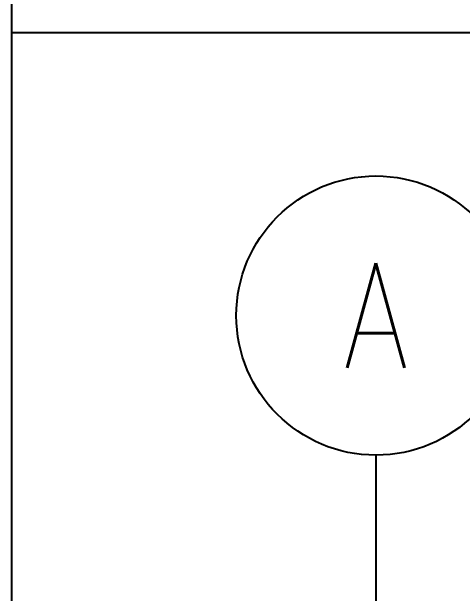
# Model space of a CAD drawing. Extents: x -4754 to 8167, y -19960 to 3841.
# Drawn here: x -4261.9 to -3971.2, y 1423.6 to 1798.6 of the extents above; entities that cross this region are included whole.
import ezdxf
from ezdxf.enums import TextEntityAlignment as Align

# ---------------------------------------------------------------- set-up
doc = ezdxf.new("R2010")
doc.units = 0
doc.header["$LTSCALE"] = 3
doc.layers.get('0').update_dxf_attribs({"linetype": 'CONTINUOUS'})
doc.layers.add('HB_SYMBOLS', color=7, linetype='CONTINUOUS')
doc.styles.get("Standard").update_dxf_attribs({"font": 'ROMANS.shx', "width": 0.8, "bigfont": 'chineset.shx'})

# ---------------------------------------------------------------- blocks, each defined once
blk = doc.blocks.new('linelabel')
at = {"layer": 'HB_SYMBOLS', "color": 4, "linetype": 'Continuous'}
blk.add_line((0, -90), (0, -225), dxfattribs=at)
blk.add_circle((0, 0), 90, dxfattribs=at)
at = {"color": 4, "width": 0.8}
blk.add_attdef('A', text='', height=67.5, dxfattribs=at).set_placement((0, 0), align=Align.MIDDLE)

msp = doc.modelspace()

# ---------------------------------------------------------------- linework, layer by layer
at = {"color": 7, "linetype": 'Continuous'}
msp.add_lwpolyline([(-4261.946, 2864.03), (-4261.946, 1204.687), (-1735.853, 1204.687), (-1735.853, 2864.03)], close=True, dxfattribs=at)
at = {"linetype": 'Continuous'}
msp.add_lwpolyline([(-4261.946, 1784.957), (-4261.946, 1204.687), (-2951.385, 1204.687), (-2951.385, 1784.957)], close=True, dxfattribs=at)

# ---------------------------------------------------------------- block references
msp.add_blockref('linelabel', (-4027.022, 1602.659), dxfattribs=at).add_auto_attribs({'A': 'A'})

doc.saveas('drawing.dxf')
